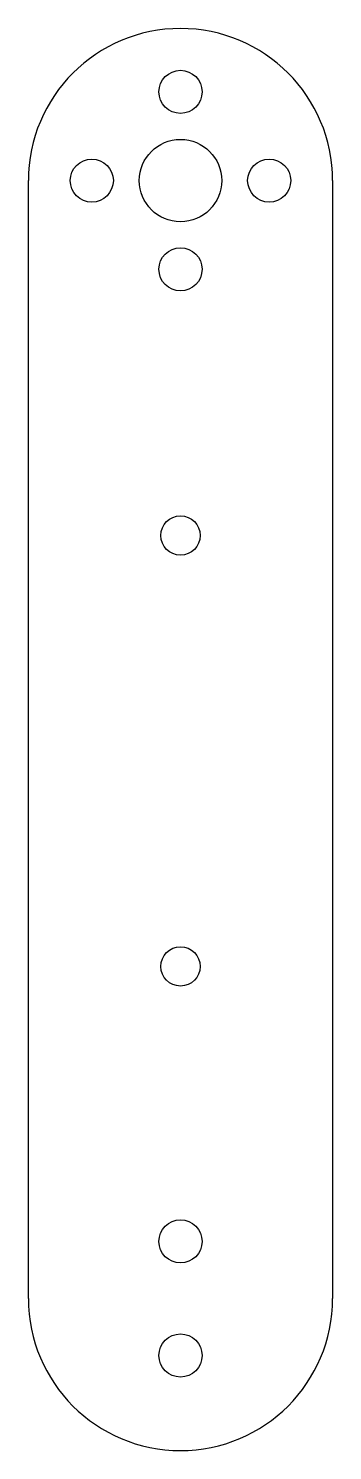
# Model space of a CAD drawing. Header units: millimetres. Extents: x 0 to 24, y 0 to 112.
import ezdxf

# ---------------------------------------------------------------- set-up
doc = ezdxf.new("R2010")
doc.units = ezdxf.units.MM
doc.layers.add('КОНТУР', color=7, linetype='Continuous')
doc.layers.add('ОТВЕРСТИЯ', color=3, linetype='Continuous')

msp = doc.modelspace()

# ---------------------------------------------------------------- linework, layer by layer
at = {"layer": 'КОНТУР'}
for p, q in [((0, 12), (0, 100.2)), ((24, 100.2), (24, 12))]:
    msp.add_line(p, q, dxfattribs=at)
for centre, start, end in [((12, 100.2), 0, 180), ((12, 12), 180, 0)]:
    msp.add_arc(centre, 12, start, end, dxfattribs=at)
at = {"layer": 'ОТВЕРСТИЯ'}
for centre, radius in [((12, 107.2), 1.7), ((12, 100.2), 3.25), ((5, 100.2), 1.7), ((19, 100.2), 1.7), ((12, 93.2), 1.7), ((12, 72.2), 1.55), ((12, 38.2), 1.55), ((12, 16.5), 1.7), ((12, 7.5), 1.7)]:
    msp.add_circle(centre, radius, dxfattribs=at)

doc.saveas('drawing.dxf')
